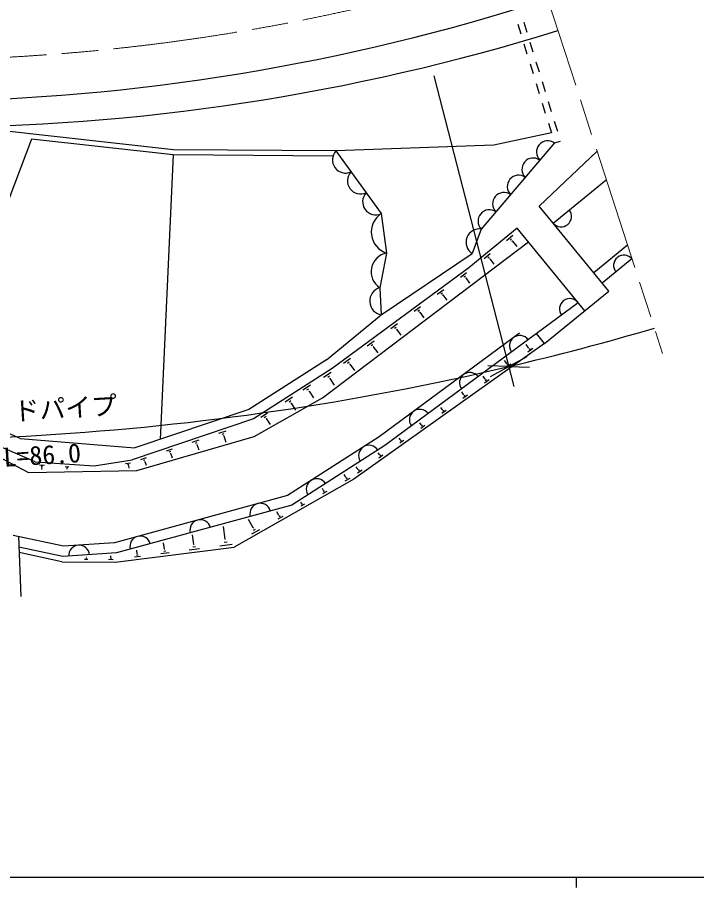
# Model space of a CAD drawing. Units: millimetres, scale not verified. Extents: x 40000 to 680000, y 20000 to 380000.
# Drawn here: x 314085 to 379622, y 204000 to 288027 of the extents above; entities that cross this region are included whole.
import ezdxf
from ezdxf.enums import TextEntityAlignment as Align

# ---------------------------------------------------------------- set-up
doc = ezdxf.new("R2010")
doc.units = ezdxf.units.MM
doc.header["$LTSCALE"] = 1000
doc.linetypes.add('CHAIN', pattern=[18.5, 12, -1.5, 3.5, -1.5])
for name, color, linetype, lineweight in [('S-BGD', 7, 'Continuous', 25), ('S-BMK', 2, 'CHAIN', 13), ('S-STR-STRC', 7, 'Continuous', 25), ('S-TTL-BAND', 7, 'Continuous', 25)]:
    doc.layers.add(name, color=color, linetype=linetype, lineweight=lineweight)
doc.styles.add('@ＭＳ ゴシック', font='')
doc.styles.add('ＭＳ ゴシック', font='')
doc.styles.get('@ＭＳ ゴシック').set_extended_font_data('@MS Gothic')
doc.styles.get('ＭＳ ゴシック').set_extended_font_data('MS Gothic')

msp = doc.modelspace()

# ---------------------------------------------------------------- linework, layer by layer
at = {"layer": 'S-BGD'}
for p, q in [((362373, 287382), (362668, 286426)), ((362947, 287558), (363241, 286602)), ((362962, 285471), (363257, 284515)), ((363536, 285647), (363830, 284691)), ((363551, 283559), (363846, 282604)), ((364125, 283735), (364420, 282780)), ((364140, 281648), (364435, 280693)), ((364714, 281824), (365009, 280868)), ((365303, 279913), (365598, 278957)), ((364729, 279737), (365024, 278781)), ((329141, 275253), (309260, 277459)), ((365319, 277826), (365613, 276870)), ((365892, 278001), (366187, 277046)), ((365613, 276870), (360070, 275686)), ((315429, 276271), (306566, 252768)), ((329112, 274753), (315429, 276271)), ((360070, 275686), (344817, 275131)), ((365908, 275913), (358850, 267587)), ((365908, 275913), (366481, 276090)), ((365908, 275914), (365908, 275913)), ((344817, 275131), (329141, 275253)), ((344817, 275131), (349198, 269076)), ((370016, 275123), (364445, 269808)), ((329112, 274753), (327850, 247275)), ((344530, 274633), (329112, 274753)), ((365778, 268173), (370911, 272358)), ((365778, 268173), (364445, 269808)), ((349198, 269076), (349705, 265275)), ((371150, 261585), (365778, 268173)), ((362316, 267673), (357640, 263860)), ((358850, 267587), (357978, 265237)), ((368824, 259690), (362316, 267673)), ((361267, 266495), (361882, 266997)), ((361623, 266529), (361777, 266655)), ((361806, 266423), (361845, 266454)), ((361825, 266438), (362271, 265892)), ((343526, 251297), (363387, 266359)), ((372959, 266028), (369696, 263368)), ((349705, 265275), (349046, 261930)), ((349187, 259305), (357978, 265237)), ((359134, 264756), (359712, 265227)), ((359469, 264788), (359613, 264906)), ((359641, 264688), (359677, 264717)), ((359659, 264703), (360057, 264214)), ((373389, 264701), (370518, 262360)), ((357640, 263860), (344443, 254116)), ((356826, 262948), (357428, 263393)), ((357163, 262965), (357313, 263076)), ((357330, 262856), (357368, 262884)), ((357349, 262870), (357716, 262373)), ((349046, 261930), (349187, 259305)), ((354603, 261307), (355219, 261762)), ((354947, 261323), (355102, 261437)), ((364949, 256530), (371150, 261585)), ((355119, 261212), (355158, 261240)), ((355138, 261226), (355521, 260708)), ((368193, 260465), (349549, 246698)), ((352365, 259655), (352996, 260120)), ((352718, 259672), (352876, 259788)), ((343904, 254958), (349187, 259305)), ((352893, 259557), (352933, 259587)), ((352913, 259572), (353312, 259032)), ((350113, 257992), (350758, 258468)), ((350474, 258009), (350635, 258128)), ((362546, 257539), (348982, 247523)), ((350654, 257892), (350694, 257922)), ((350674, 257907), (351088, 257346)), ((364949, 256530), (364166, 257491)), ((364949, 256530), (346544, 243445)), ((347847, 256318), (348506, 256805)), ((348216, 256336), (348381, 256458)), ((363407, 256114), (363171, 256446)), ((348399, 256217), (348441, 256247)), ((348420, 256232), (348850, 255649)), ((363832, 256042), (363335, 255690)), ((363423, 256125), (363392, 256103)), ((363557, 256034), (363433, 255946)), ((343904, 254958), (336426, 250170)), ((345566, 254634), (346240, 255132)), ((345943, 254652), (346111, 254777)), ((361300, 254601), (361084, 254905)), ((361315, 254612), (361285, 254591)), ((344443, 254116), (336862, 249261)), ((343635, 253302), (344373, 253774)), ((346131, 254530), (346173, 254561)), ((346152, 254546), (346598, 253941)), ((361708, 254532), (361231, 254193)), ((361444, 254524), (361325, 254440)), ((344030, 253295), (344214, 253413)), ((344217, 253154), (344263, 253184)), ((344240, 253169), (344660, 252514)), ((359211, 253102), (359015, 253377)), ((359603, 253036), (359145, 252710)), ((359225, 253112), (359197, 253092)), ((359350, 253028), (359235, 252947)), ((341624, 252065), (342361, 252537)), ((342018, 252058), (342203, 252176)), ((336933, 247558), (343526, 251297)), ((339908, 250915), (340626, 251375)), ((342205, 251918), (342251, 251947)), ((342228, 251933), (342648, 251277)), ((357141, 251616), (356965, 251864)), ((357517, 251553), (357078, 251241)), ((357155, 251626), (357127, 251607)), ((357274, 251546), (357164, 251468)), ((340292, 250908), (340472, 251023)), ((340475, 250772), (340519, 250800)), ((340497, 250786), (340929, 250111)), ((336426, 250170), (325403, 246449)), ((337561, 249412), (338215, 249831)), ((355090, 250144), (354934, 250364)), ((355450, 250083), (355029, 249784)), ((355103, 250153), (355077, 250135)), ((355217, 250076), (355112, 250001)), ((336862, 249261), (325153, 245309)), ((337911, 249405), (338075, 249510)), ((338077, 249281), (338118, 249307)), ((338098, 249294), (338468, 248715)), ((353057, 248685), (352920, 248877)), ((314335, 247371), (311860, 248440)), ((333524, 247871), (334237, 248111)), ((353401, 248627), (352999, 248341)), ((353069, 248694), (353044, 248676)), ((353178, 248620), (353078, 248549)), ((308520, 247573), (315170, 244087)), ((315790, 245109), (310708, 247304)), ((314335, 247371), (325403, 246449)), ((325618, 244262), (336933, 247558)), ((330963, 247006), (331622, 247229)), ((333851, 247783), (334030, 247843)), ((333978, 247627), (334023, 247642)), ((334001, 247634), (334207, 247024)), ((348982, 247523), (340150, 241866)), ((351042, 247239), (350925, 247404)), ((351370, 247183), (350987, 246910)), ((351054, 247247), (351030, 247230)), ((351158, 247177), (351062, 247109)), ((328456, 246160), (329062, 246364)), ((331266, 246925), (331431, 246980)), ((331383, 246781), (331424, 246795)), ((331404, 246788), (331582, 246259)), ((349549, 246698), (340560, 240942)), ((326000, 245331), (326555, 245518)), ((328734, 246085), (328886, 246136)), ((328842, 245953), (328880, 245965)), ((328861, 245959), (329012, 245511)), ((349029, 245808), (348902, 245987)), ((349358, 245753), (348973, 245479)), ((349041, 245817), (349017, 245800)), ((349146, 245746), (349049, 245678)), ((315790, 245109), (321490, 244714)), ((316208, 244829), (316696, 244795)), ((316382, 244695), (316504, 244686)), ((316420, 244570), (316450, 244567)), ((316435, 244568), (316420, 244357)), ((318680, 244658), (319061, 244631)), ((318817, 244553), (318912, 244546)), ((321490, 244714), (325153, 245309)), ((324522, 244953), (324999, 245030)), ((324720, 244863), (324839, 244882)), ((324784, 244751), (324814, 244756)), ((324799, 244753), (324841, 244496)), ((326255, 245263), (326394, 245309)), ((326354, 245142), (326389, 245153)), ((326371, 245147), (326496, 244778)), ((346968, 244380), (346787, 244633)), ((315170, 244087), (325618, 244262)), ((318846, 244455), (318870, 244453)), ((318858, 244454), (318854, 244398)), ((345784, 243618), (345629, 243891)), ((347339, 244317), (346905, 244009)), ((346981, 244389), (346954, 244370)), ((347099, 244310), (346991, 244233)), ((346544, 243445), (335010, 236888)), ((346161, 243515), (345680, 243242)), ((345799, 243627), (345769, 243610)), ((345912, 243533), (345792, 243464)), ((343617, 242348), (343511, 242535)), ((343948, 242257), (343526, 242017)), ((343630, 242355), (343604, 242341)), ((343730, 242273), (343624, 242213)), ((340150, 241866), (323467, 237304)), ((341507, 241111), (341448, 241214)), ((340560, 240942), (323635, 236313)), ((341793, 241032), (341428, 240824)), ((341518, 241117), (341495, 241104)), ((341604, 241045), (341513, 240993)), ((336836, 238724), (336369, 239545)), ((339315, 239943), (339114, 240295)), ((339694, 239838), (339210, 239563)), ((339330, 239951), (339300, 239934)), ((339444, 239856), (339323, 239788)), ((334134, 237644), (333974, 238884)), ((336860, 238738), (336812, 238710)), ((318548, 236967), (313687, 238005)), ((314192, 237897), (314418, 232114)), ((331103, 237141), (330984, 238066)), ((337441, 238557), (336670, 238119)), ((337042, 238586), (336849, 238476)), ((323467, 237304), (318548, 236967)), ((328277, 236672), (328196, 237304)), ((331135, 237145), (331072, 237137)), ((334819, 237116), (333606, 236959)), ((334325, 237360), (334022, 237321)), ((334172, 237649), (334096, 237639)), ((318476, 235959), (314232, 236866)), ((318372, 235470), (314252, 236351)), ((323635, 236313), (318476, 235959)), ((323532, 235408), (335010, 236888)), ((325641, 236235), (325595, 236593)), ((325659, 236237), (325622, 236233)), ((328722, 236329), (327934, 236227)), ((328401, 236488), (328204, 236463)), ((328302, 236676), (328252, 236669)), ((331664, 236709), (330671, 236581)), ((331260, 236909), (331011, 236877)), ((318372, 235470), (323532, 235408)), ((320895, 235690), (320552, 235694)), ((320767, 235777), (320681, 235778)), ((320736, 235863), (320715, 235863)), ((320725, 235863), (320725, 235864)), ((323327, 235660), (322886, 235666)), ((323163, 235773), (323052, 235774)), ((323123, 235883), (323095, 235884)), ((323109, 235884), (323111, 236028)), ((325978, 235975), (325381, 235898)), ((325735, 236096), (325585, 236076))]:
    msp.add_line(p, q, dxfattribs=at)
for centre, radius, start, end in [((302434, 483894), 204000, 270.69281, 287.93724), ((304742, 484252), 206842, 270.02598, 287.29844), ((365272, 275022), 1095, 54.50507, 224.91782), ((345746, 274266), 1270, 137.04373, 294.73423), ((363860, 273356), 1095, 54.50507, 224.91782), ((347206, 272247), 1270, 137.04373, 294.73423), ((362449, 271691), 1095, 54.50507, 224.91782), ((348667, 270229), 1270, 137.04373, 294.73423), ((361037, 270026), 1095, 54.50507, 224.91782), ((350361, 267297), 2126, 123.16401, 252.02528), ((359625, 268361), 1095, 54.50507, 224.91782), ((366553, 268805), 1000, 219.1907, 39.1907), ((358651, 266324), 1279, 81.07422, 238.21646), ((350066, 263466), 1845, 101.31586, 236.39836), ((372614, 264070), 1000, 39.1907, 219.1907), ((349430, 260634), 1351, 106.53472, 259.64139), ((367388, 259871), 1000, 36.4421, 216.4421), ((362561, 256307), 1000, 36.4421, 216.4421), ((357735, 252743), 1000, 36.4421, 216.4421), ((352908, 249178), 1000, 36.4421, 216.4421), ((348012, 245714), 1000, 32.63526, 212.63526), ((342960, 242479), 1000, 32.63526, 212.63526), ((337521, 240111), 1000, 15.29513, 195.29513), ((331734, 238528), 1000, 15.29513, 195.29513), ((325946, 236945), 1000, 15.29513, 195.29513), ((320039, 236067), 1000, 3.92591, 183.92591)]:
    msp.add_arc(centre, radius, start, end, dxfattribs=at)
at = {"layer": 'S-BMK'}
msp.add_line((364260, 292902), (376348, 255559), dxfattribs=at)
msp.add_arc((302434, 483894), 200000, 270.70479, 287.72238, dxfattribs=at)
at = {"layer": 'S-STR-STRC'}
for p, q in [((354267, 282396), (361990, 252373)), ((363254, 255256), (361492, 254310)), ((361492, 254310), (359493, 254372)), ((359730, 253364), (361492, 254310)), ((361492, 254310), (363491, 254248))]:
    msp.add_line(p, q, dxfattribs=at)
for start, end in [(283.23532, 286.34712), (263.69148, 283.23532)]:
    msp.add_arc((300185, 514970), 267773, start, end, dxfattribs=at)
at = {"layer": 'S-TTL-BAND'}
for p, q in [((40000, 205000), (579000, 205000)), ((40000, 205000), (579000, 205000)), ((368000, 205000), (368000, 204000)), ((368000, 205000), (368000, 204000))]:
    msp.add_line(p, q, dxfattribs=at)

# ---------------------------------------------------------------- texts
at = {"layer": 'S-STR-STRC', "style": 'ＭＳ ゴシック'}
msp.add_text('ガ－ドパイプ', height=1833, rotation=3.463, dxfattribs=at).set_placement((316301, 248685), align=Align.BOTTOM_CENTER)
at = {"layer": 'S-STR-STRC', "style": '@ＭＳ ゴシック'}
msp.add_text('L=86.0', height=1833, rotation=3.463, dxfattribs=at).set_placement((316422, 246688), align=Align.TOP_CENTER)

doc.saveas('drawing.dxf')
